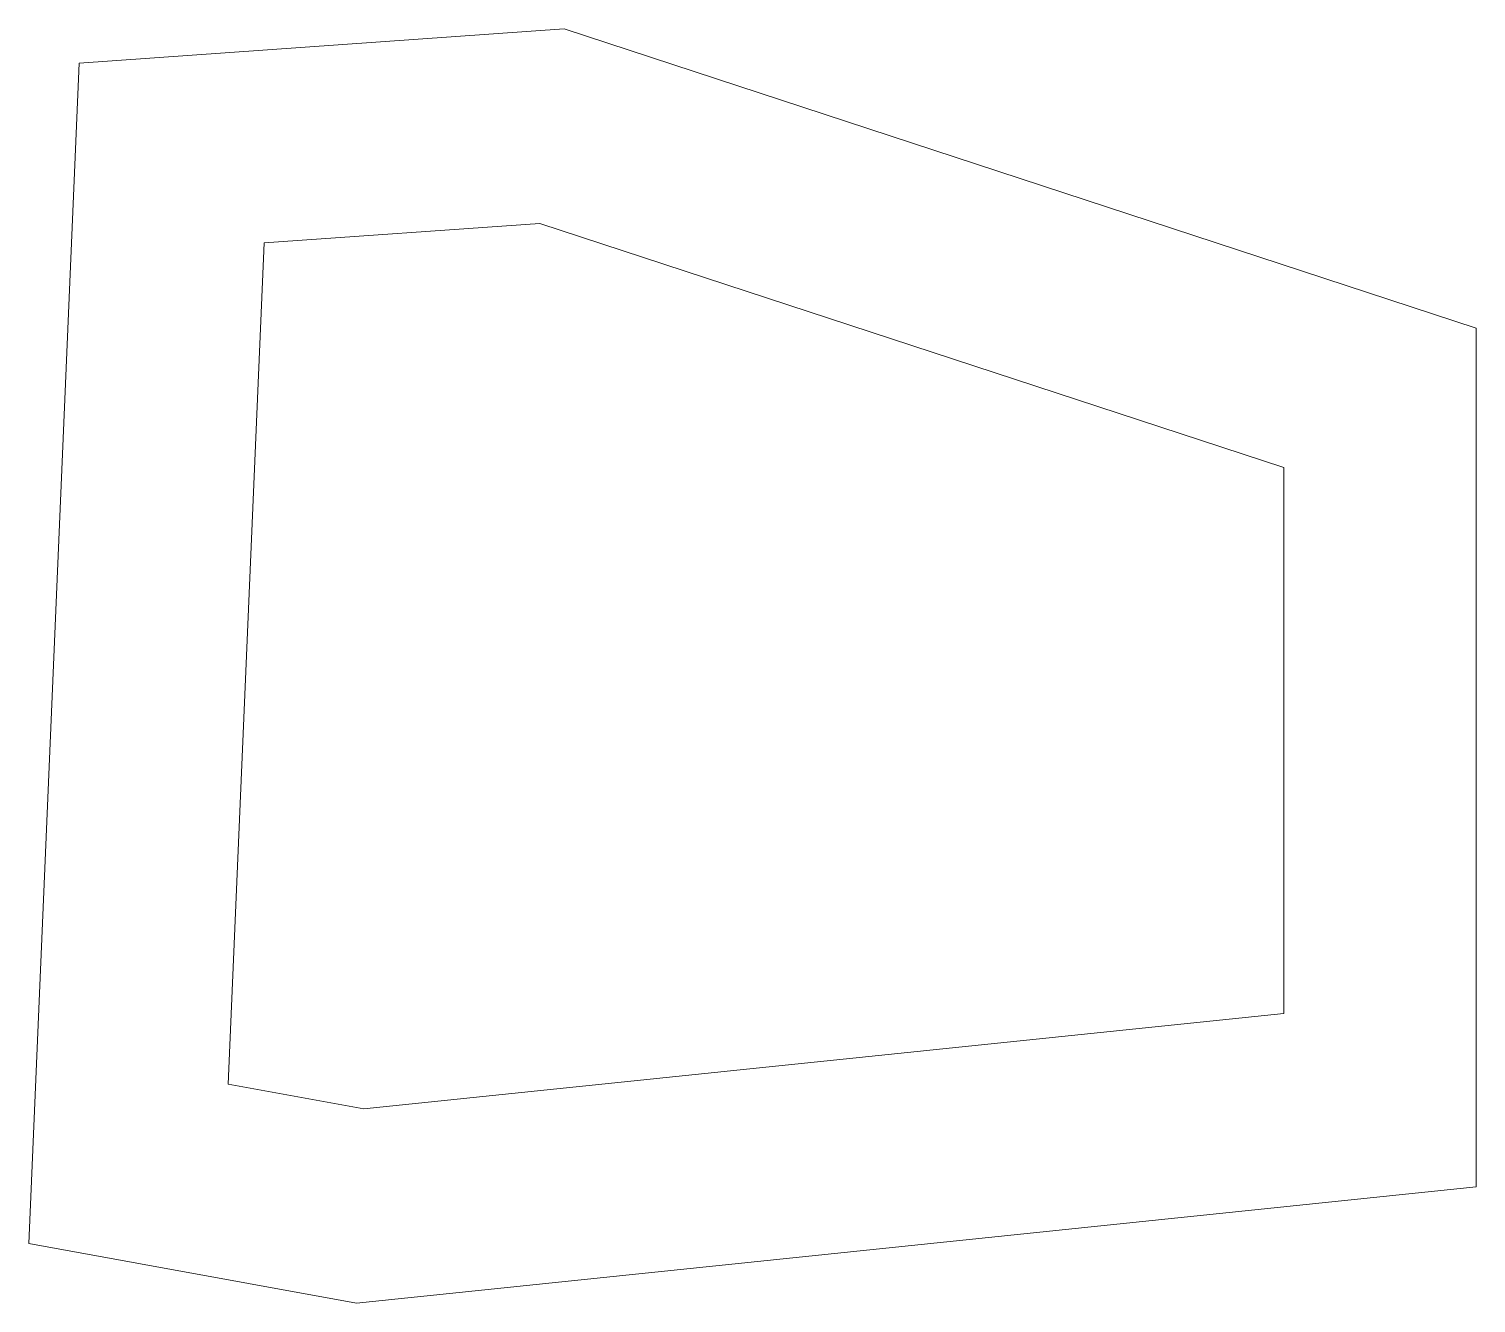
# Model space of a CAD drawing. Header units: inches. Extents: x -11.3 to 0, y -0.9 to 9.
import ezdxf

# ---------------------------------------------------------------- set-up
doc = ezdxf.new("R2010")
doc.units = ezdxf.units.IN
doc.header["$MEASUREMENT"] = 0

msp = doc.modelspace()

# ---------------------------------------------------------------- linework, layer by layer
at = {"color": 7, "linetype": 'Continuous', "lineweight": 15}
for p, q in [((-10.902, 8.766), (-7.118, 9.033)), ((-7.118, 9.033), (0, 6.699)), ((-11.295, -0.441), (-10.902, 8.766)), ((-7.306, 7.516), (-9.46, 7.364)), ((-1.5, 5.613), (-7.306, 7.516)), ((-9.46, 7.364), (-9.74, 0.801)), ((0, 6.699), (0, 0)), ((-1.5, 1.353), (-1.5, 5.613)), ((-8.681, 0.608), (-1.5, 1.353)), ((-9.74, 0.801), (-8.681, 0.608)), ((0, 0), (-8.739, -0.906)), ((-8.739, -0.906), (-11.295, -0.441))]:
    msp.add_line(p, q, dxfattribs=at)

doc.saveas('drawing.dxf')
